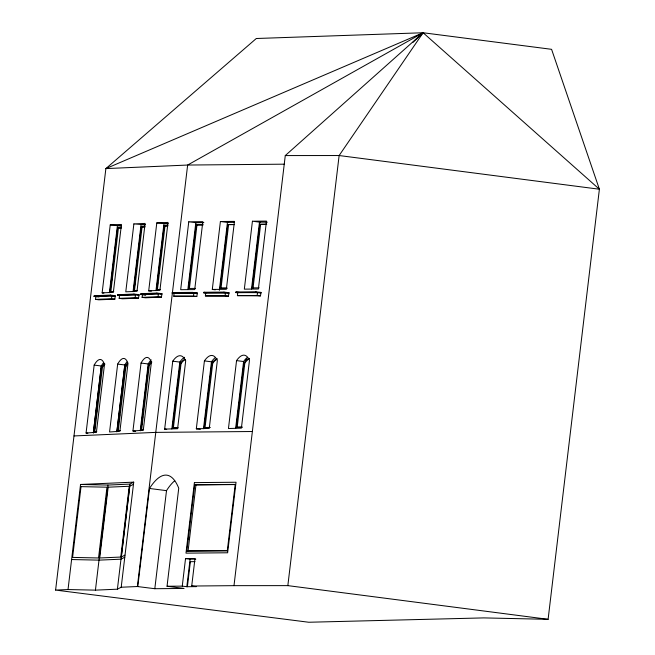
<?xml version="1.0" encoding="UTF-8"?>
<svg xmlns="http://www.w3.org/2000/svg" width="655" height="655" viewBox="0 0 655 655"><rect width="100%" height="100%" fill="white"/><g stroke="black" fill="none" stroke-linecap="round" stroke-linejoin="round"><path stroke-width="0.98" d="M55.609 590.081L105.873 168.597L256.31 38.506L423.114 32.75L551.575 49.322L599.39 189.23L548.104 619.319L483.775 617.902L308.759 622.25L55.609 590.081L68.022 589.549L95.433 590.139L117.401 589.189L121.2 587.232L137.386 586.528L154.809 588.714L184.055 588.452L167.041 586.258L178.741 488.204A121.29 31.808 -82.7 0 0 149.496 488.466L137.796 586.52M99.052 297.01L93.984 296.371L94.066 295.749L110.327 295.077L115.395 295.716L115.321 296.347L111.841 295.921L111.506 298.737L95.524 299.392L95.859 296.576M102.131 292.859L110.228 224.935L121.445 224.444L113.348 292.367L102.131 292.859L103.916 293.08M86.067 433.012L94.164 365.097A58.909 12.281 -82.8 0 1 104.497 364.377L96.4 432.292L86.067 433.012L87.852 433.242M68.022 589.549L80.549 484.463L133.726 482.145L121.2 587.232M109.393 292.744L117.376 225.844L121.453 225.664M113.643 291.573L109.991 291.59L117.572 227.973L121.322 227.809M94.164 365.097L101.312 365.998L93.329 432.906L101.312 365.998A58.909 12.281 -82.8 0 1 103.318 362.985M110.359 291.843L110.605 289.813M110.965 286.775L111.203 284.745M111.686 280.692L111.931 278.662M112.292 275.624L112.537 273.594M96.653 431.71L93.927 431.735L101.574 367.406L102.221 366.358A56.739 11.831 -82.8 0 1 104.129 364M93.984 296.371L110.253 295.7L110.327 295.077M110.834 291.696L118.416 228.079L121.224 227.956M94.656 428.959L94.901 426.929M95.262 423.891L95.499 421.861M95.982 417.808L96.219 415.778M96.588 412.74L96.825 410.71M94.77 431.842L102.417 367.512L103.064 366.464A56.739 11.831 -82.8 0 1 104.964 364.106M95.524 299.392L98.88 299.818L114.862 299.163L115.198 296.347M135.61 294.889L117.638 295.339L117.712 294.717L133.98 294.046L139.048 294.693L138.516 298.131L122.534 298.795L119.177 298.361L119.505 295.552M133.874 223.904L125.776 291.827L136.993 291.336L145.099 223.421L133.874 223.904L144.927 224.788M117.671 364.074L109.565 431.989L119.906 431.268L128.003 363.353A58.909 12.281 -82.8 0 0 117.671 364.074L125.637 365.081M95.433 590.139L107.969 485.06L129.927 484.102L133.726 482.145M133.047 291.721L141.03 224.812L145.107 224.632M124.794 364.974L116.836 431.882L124.818 364.974A58.909 12.281 -82.8 0 1 126.824 361.961M144.878 226.925L142.07 227.048L134.48 290.664L133.645 290.558L141.226 226.941L144.976 226.777M134.013 290.812L134.25 288.781M134.611 285.744L134.856 283.713M135.217 280.676L135.585 277.63M135.945 274.592L136.183 272.562M127.528 364.123A56.739 11.831 -82.8 0 0 126.571 365.441L125.924 366.489L118.277 430.818L117.433 430.712L125.08 366.382L125.727 365.334A56.739 11.831 -82.8 0 1 127.635 362.976M117.638 295.339L133.907 294.668L133.98 294.046M118.882 421.853L119.128 419.822M119.488 416.785L119.726 414.754M119.177 298.361L135.159 297.706L135.487 294.889M140.555 294.341L140.629 293.718L156.897 293.047L161.965 293.694L161.433 297.133L145.451 297.796L142.094 297.37L142.43 294.553L145.787 294.979L140.555 294.341L156.823 293.669L161.891 294.316M148.701 290.828L156.799 222.905L168.016 222.422L159.918 290.337L148.701 290.828L151.379 291.164M132.94 430.974L141.038 363.05A58.909 12.281 -82.8 0 1 151.379 362.338L143.281 430.253L132.94 430.974L135.626 431.309M117.401 589.189L129.927 484.102M155.964 290.722L163.947 223.814L168.024 223.633M160.213 289.551L156.561 289.567L164.143 225.942L167.893 225.778M157.536 284.745L157.773 282.714M158.142 279.677L158.379 277.646M158.862 273.594L159.108 271.563M140.211 430.867L148.186 363.959A58.909 12.281 -82.8 0 1 151.174 359.865M156.823 293.669L156.897 293.047M143.527 429.672L140.809 429.696L148.456 365.367L149.094 364.319A56.739 11.831 -82.8 0 1 151.002 361.953M157.405 289.674L164.986 226.049L167.795 225.926M141.169 429.958L141.415 427.928M141.775 424.89L142.012 422.86M142.495 418.807L142.741 416.776M143.101 413.739L143.339 411.708M141.644 429.803L149.299 365.474L149.938 364.426A56.739 11.831 -82.8 0 1 151.845 362.059M142.094 297.37L158.076 296.707L158.412 293.89M193.978 293.211L172.2 293.17L172.273 292.548L192.374 292.367L197.376 293.014L196.819 296.453L173.747 296.199L174.083 293.391M137.386 586.528L187.641 165.044L423.114 32.75L599.39 189.23L339.126 155.538L285.277 155.571L233.991 585.66L191.71 586.037L194.993 558.502L185.537 558.584L182.254 586.127L167.041 586.258M188.771 221.791L180.674 289.706L194.723 289.584L202.821 221.66L188.771 221.791L196.647 222.806M164.659 429.099L172.756 361.175A58.909 15.45 -82.7 0 1 185.701 360.79L177.603 428.714L164.659 429.099L166.673 429.361M187.846 289.608L195.82 222.7L203.852 222.626M171.831 428.992L179.806 362.084A58.909 15.45 -82.7 0 1 184.612 357.302M202.927 224.894L196.967 224.952L189.385 288.568L188.55 288.462L196.14 224.845L203.091 224.78M188.918 287.684L189.156 285.654M178.283 427.797L172.543 427.838L180.215 363.517L180.985 362.485A56.739 14.877 -82.7 0 1 184.44 359.431M173.37 427.944L181.042 363.623L181.82 362.592A56.739 14.877 -82.7 0 1 185.275 359.538M154.809 588.714L166.501 490.652A121.29 31.808 -82.7 0 1 174.779 480.721M172.2 293.17L192.292 292.99L192.374 292.367M173.747 296.199L193.495 296.027L193.831 293.211M225.607 292.924L203.828 292.891L203.901 292.269L223.994 292.089L228.996 292.728L228.439 296.166L205.375 295.921L205.711 293.104M212.294 289.428L220.399 221.505L234.449 221.382L226.352 289.297L212.294 289.428L215.323 289.813M196.32 428.812L204.417 360.897A58.909 15.45 -82.7 0 1 217.354 360.512L209.256 428.427L196.32 428.812L200.348 429.336M186.814 550.994L194.715 484.757L235.21 484.397L227.31 550.634L186.814 550.994L227.539 550.798M188.91 539.204L189.156 537.19M188.059 551.15L195.96 484.921L235.44 484.569M219.351 290.337L227.449 222.413L234.474 222.356M226.966 288.233L220.178 288.184L227.768 224.559L233.72 224.509M203.492 428.714L211.467 361.806A58.909 15.45 -82.7 0 1 215.086 357.786M209.944 427.518L204.196 427.559L211.868 363.23L212.646 362.199A56.739 14.877 -82.7 0 1 217.214 358.686M221.005 288.29L228.595 224.665L234.547 224.616M205.031 427.666L212.703 363.337L213.473 362.305A56.739 14.877 -82.7 0 1 216.928 359.251M182.254 586.127L186.822 586.716L190.106 559.173L195.779 559.124M187.387 586.708L190.368 561.687L194.985 561.646M203.828 292.891L223.92 292.711L223.994 292.089M205.375 295.921L225.123 295.741L225.459 292.924M257.636 292.638L235.857 292.605L235.931 291.983L256.023 291.802L261.026 292.441L260.469 295.88L237.405 295.634L237.74 292.818M252.429 221.218L244.331 289.142L258.381 289.011L266.479 221.095L252.429 221.218L260.305 222.233M236.553 360.61L228.448 428.526L241.392 428.141L249.49 360.225A58.909 15.45 -82.7 0 0 236.553 360.61L243.603 361.519A58.909 15.45 -82.7 0 1 247.222 357.499M251.504 289.035L259.478 222.127L267.33 222.176M266.577 224.329L260.625 224.378L253.035 288.003L252.208 287.889L259.798 224.272L266.741 224.215M235.62 428.419L243.603 361.519M252.453 288.126L252.691 286.104M253.78 276.975L254.025 274.953M242.08 427.232L236.332 427.265L244.004 362.944L244.782 361.912A56.739 14.877 -82.7 0 1 249.35 358.4M237.167 427.379L244.831 363.05L245.609 362.019A56.739 14.877 -82.7 0 1 249.064 358.965M235.857 292.605L255.949 292.425L256.023 291.802M237.405 295.634L257.153 295.454L257.489 292.638M233.991 585.66L287.84 585.627L339.126 155.538L423.114 32.75L105.873 168.597L187.641 165.044L284.245 164.176M412.715 42.591L423.114 32.75L285.277 155.571M133.35 484.364L129.796 486.19L121.355 556.971L124.917 555.137M124.778 557.225L120.978 559.182L99.011 560.14L71.6 559.542M93.927 431.735L96.752 431.539M117.433 430.712L120.258 430.515M140.809 429.696L143.633 429.5M121.273 225.811L110.228 224.935M167.844 223.789L156.799 222.905M109.991 291.59L113.741 291.426M133.645 290.558L137.386 290.402M156.561 289.567L160.303 289.404M73.99 435.943L155.767 432.382L252.371 431.514M137.01 294.775L139.048 294.693M142.266 294.562L158.526 293.89M159.935 293.776L161.965 293.694M95.695 296.584L111.956 295.913M172.543 427.838L177.456 427.69M204.196 427.559L210.091 427.379M236.332 427.265L242.227 427.093M188.55 288.462L195.501 288.405M220.178 288.184L227.129 288.118M252.208 287.889L259.159 287.832M193.356 293.047L197.376 293.014M225.983 292.76L228.996 292.728M259.02 292.466L261.026 292.441M186.822 586.716L196.279 586.626L191.71 586.037M80.549 484.463L107.969 485.06M164.143 225.942L164.986 226.049M141.226 226.941L142.07 227.048M117.572 227.973L118.416 228.079M158.076 296.707L161.433 297.133M133.907 294.668L138.975 295.315M117.712 294.717L120.757 295.102M135.159 297.706L138.516 298.131M110.253 295.7L115.321 296.347M111.506 298.737L114.862 299.163M141.038 363.05L148.186 363.959M148.456 365.367L149.299 365.474M125.08 366.382L125.924 366.489M101.288 365.998L102.131 366.104M101.574 367.406L102.417 367.512M259.798 224.272L260.625 224.378M220.399 221.505L228.276 222.52M227.768 224.559L228.595 224.665M196.14 224.845L196.967 224.952M255.949 292.425L260.952 293.063M235.931 291.983L239.935 292.498M257.153 295.454L260.469 295.88M223.92 292.711L228.923 293.35M203.901 292.269L205.899 292.523M225.123 295.741L228.439 296.166M192.292 292.99L197.294 293.636M172.273 292.548L176.277 293.063M193.495 296.027L196.819 296.453M244.004 362.944L244.831 363.05M204.417 360.897L212.294 361.912M211.868 363.23L212.703 363.337M172.756 361.175L180.641 362.199M180.215 363.517L181.042 363.623M194.715 484.757L195.96 484.921M149.496 488.466L166.501 490.652M185.537 558.584L190.106 559.173M287.84 585.627L548.104 619.319M245.641 360.004A58.909 15.45 -82.7 0 1 246.853 358.662M81.023 486.632L72.59 557.405L98.537 557.97L106.978 487.197L81.023 486.632M108.165 487.189L99.732 557.97L120.774 557.053L129.215 486.272L108.165 487.189M194.396 482.612L185.987 553.148L227.629 552.779L236.037 482.244L194.396 482.612"/></g></svg>
